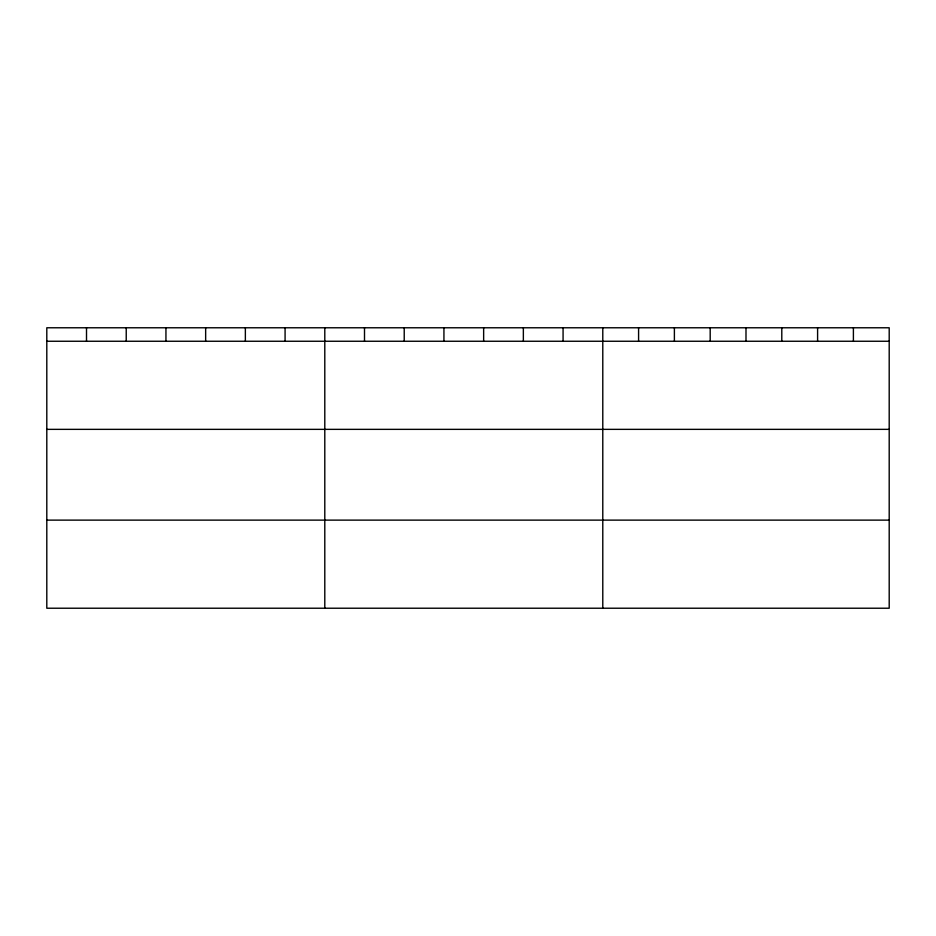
<?xml version="1.0" encoding="UTF-8"?>
<svg xmlns="http://www.w3.org/2000/svg" width="936" height="936" viewBox="0 0 936 936"><rect width="100%" height="100%" fill="white"/><g stroke="black" fill="none" stroke-linecap="round" stroke-linejoin="round"><path stroke-width="1.4" d="M889.2 429.355L889.2 327.775L46.8 327.775L46.8 608.225L889.2 608.225L889.2 429.355L46.8 429.355M46.8 341.254L889.2 341.254M46.8 520.124L889.2 520.124M853.398 327.775L853.398 341.254M817.596 327.775L817.596 341.254M781.794 327.775L781.794 341.254M745.992 327.775L745.992 341.254M710.19 327.775L710.19 341.254M674.388 327.775L674.388 341.254M638.586 327.775L638.586 341.254M602.784 327.775L602.784 608.225M563.074 327.775L563.074 341.254M523.353 327.775L523.353 341.254M483.643 327.775L483.643 341.254M443.933 327.775L443.933 341.254M404.223 327.775L404.223 341.254M364.502 327.775L364.502 341.254M324.792 327.775L324.792 608.225M285.082 327.775L285.082 341.254M245.361 327.775L245.361 341.254M205.651 327.775L205.651 341.254M165.941 327.775L165.941 341.254M126.231 327.775L126.231 341.254M86.51 327.775L86.51 341.254"/></g></svg>
